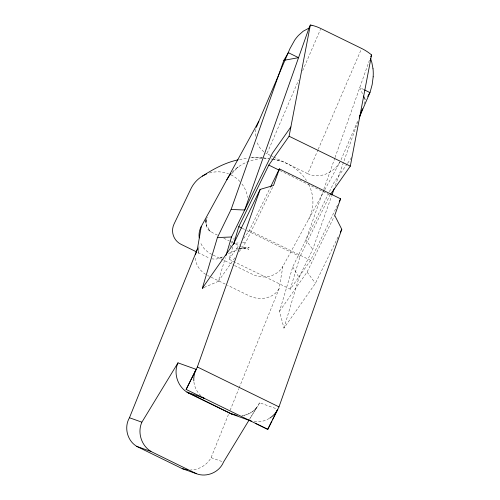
<?xml version="1.0" encoding="UTF-8"?>
<svg xmlns="http://www.w3.org/2000/svg" width="500" height="500" viewBox="0 0 500 500"><rect width="100%" height="100%" fill="white"/><g stroke="black" fill="none" stroke-linecap="round" stroke-linejoin="round"><path stroke-width="0.38" stroke-dasharray="2.5 1.88" d="M198.525 248.844L198.356 253.369L199.056 245.763M239.131 387.987L279.031 288.888L282.906 266.344L324.419 190.45M255.881 129.412L255.419 133.519L255.6 137.375M205.987 220.756L205.319 223.594L207.225 217.219M204.112 287.45L218.312 281.363L225.356 257.694M337.525 205.1L310.594 260.325L290.306 289.188L229.094 259.256L232.844 246.644M338.013 237.025L315.431 283.325L283.95 328.119L279.525 311.294L292.731 266.919L328.056 194.488M290.306 289.188L300.019 256.537L330.019 195.031M283.95 328.119L299.031 277.462L312.731 249.369L331.669 195.825M323.587 189.9L305.887 239.944L312.731 249.369M323.844 189.163L334.775 158.256M335.037 157.519L369.45 60.2M335.3 185.556L357.606 122.475M364.212 103.794L364.969 101.656M228.45 414.513L211.081 457.65C207.106 465.037 198.95 469.831 190.6 469.963M230.138 410.325L238.85 388.688M270.325 155.387L266.925 153.725L298.65 80.031M302.65 70.731L320.519 29.238M339.938 162.037C333.844 172.838 319.375 179.394 307.731 173.681L317.894 150.069M318.206 149.356L361.631 48.475M341.062 159.725L358.113 120.119M275.506 408.45L259.606 402.762C256.6 409.844 249.544 414.981 241.869 415.588M229.8 247.281L234.281 237.919M243.65 238.55L249.381 230.394L270.181 187.756M239.213 251.619L245.888 242.125L273.512 185.481M329.419 191.688L333.512 183.3L347.219 163.794M279.525 311.294L307.1 272.056L334.725 215.413M205.631 220.325L206.588 218.463M324.787 189.775L340.025 161.919M279.031 288.888C273.094 299.012 258.819 300.775 248.975 295.719L227.512 285.225M249.481 419.406L259.606 402.762M250.644 417.488L256.756 407.512C253.175 412 247.787 415.037 242.05 415.525M231.869 173.444L238.131 166.962L236.931 167.913M229.094 259.256L239.237 244.825M218.312 281.363L235.212 257.312M347.663 163.169L351.637 157.506M219.65 258.269L222.987 256.438M228.356 253.562L237.444 249.8M240.319 248.906L242.475 248.238L238.944 248.65M239.531 159.544L248.25 158.069M238.238 248.738L236.119 248.981L238.431 248.713M239.206 248.625L249.237 247.456L242.712 248.15L248.787 249.2L242.712 247.475L239.913 246.1M235.656 243.219L240.019 242.75M242.531 242.481L245.888 242.125M262.019 157.856L250.444 157.812L262.706 157.856M263.325 157.906L268.738 158.5M279.575 160.675L273.731 159.488M270.837 158.894L273.006 159.344M211.169 457.681L222.606 461.769M363.844 89.6L359.762 87.606L363.25 95.325M271.006 155.719L273.044 156.719M273.725 157.05L307.731 173.681M279.938 170.544L329.325 194.688M249.381 230.394L310.594 260.325M242.281 228.312L246.456 230.35M247.15 230.694L300.019 256.537M217.469 235.131L212.556 232.731L207.531 229.025L210.312 231.444L206.631 225.531L205.725 218.837L206.95 227.675L206.631 225.531M223.781 238.219L229.387 240.956M230.094 241.3L232.194 242.331M235.7 244.044L239.206 245.763M213.219 255.1L233.969 265.25M234.662 265.587L252.644 274.381A22.812 20.419 15.1 0 0 282.906 266.344M198 252.6L208.162 257.569A15.15 15.019 71.8 0 0 209.406 258.113M209.444 276.388L207.544 275.45M211.144 277.219L225.6 284.288M266.925 153.725L265.706 153.075M205.719 274.4C199.9 270.806 195.406 264.5 195.25 257.506M263.794 151.819L259.344 147.238L256.469 141.369M307.1 272.056L315.431 283.325M292.731 266.919L299.031 277.462M269.237 418.475A22.812 22.519 -9.4 0 1 254.169 421.6M200.938 395.8A22.812 22.519 -9.4 0 1 193.812 380.919M211.838 254.425A22.812 20.419 15.1 0 1 200.294 242.094M308.644 184.338A45.625 40.844 15.1 0 1 308.425 219.681M232.406 172.062A45.625 40.844 15.1 0 1 268.656 158.675M272.4 159.081A45.625 40.844 15.1 0 1 306.444 180.494M209.513 172.994A30.3 30.038 71.8 0 1 228.519 173.781M231.006 174.862A30.3 30.038 71.8 0 1 240.062 181.65M241.994 183.988A30.3 30.038 71.8 0 1 247.681 197.506M222.45 256.956A15.15 15.019 71.8 0 1 212.144 258.869"/><path stroke-width="0.75" d="M373.181 76.812L372.163 84.625L370.138 92.094L359.331 117.287M195.413 254.794L197.413 248.981L201.287 226.438L258.837 121.231L289.931 48.688L294.7 40.119A105.688 66.506 30.4 0 1 298.438 35.45L303.219 31.206L309.006 28.106L310.344 25L311.9 25.306M233.506 244.419L238.806 226.612L268.806 165.1L289.094 136.237L310.344 25M330.462 194.4L350.306 166.163L371.556 54.931L370.156 53.794A17.387 5.65 27.9 0 0 361.637 48.45L320.825 28.519A17.387 5.65 27.9 0 0 311.931 25.337M256.369 127.306L258.837 121.231M203.331 287.787L202.338 288.212L217.413 237.55L231.112 209.462L283.856 60.331L288.344 52.688L298.55 57.675L283.856 60.331M226.019 255.475L231.519 236.988L272.3 153.369L290.869 126.944M309.006 28.106L244.675 210.012L231.112 209.462M190.481 380.662L186.131 389.444L197.362 366.969L260.163 189.4L273.512 185.481L279.381 168.881L340.594 198.812L334.725 215.413L341.775 229.306L278.981 406.881L267.775 429.363L255.294 423.269M331.925 195.094L334.263 188.487M359.162 118.075L362.45 108.769M197.413 248.981L129.462 417.744C123.656 427.556 127.456 441.669 137.681 446.856L182.231 468.644L196.481 473.738C206.737 477.669 219.363 472.312 223.5 462.094L249.156 419.938M193.812 380.919A22.812 22.519 -9.4 0 1 196.163 369.356L177.987 362.856C172.875 373.944 178.294 388.294 189.325 393.431L230.206 413.406A16.4 11.669 20.6 0 0 232.675 414.438L249.644 420.506A22.812 22.519 -9.4 0 0 251.519 421.081M370.719 56.869L370.969 56.288M371.138 55.9L371.556 54.931M202.338 288.212L233.812 243.419L260.163 189.4M270.519 187.056L279.381 168.881M339.231 201.606L340.594 198.812M340.406 232.113L341.775 229.306M267.744 429.35L271.825 421.119M190.863 379.906L196.163 369.356M272.475 419.812L277.781 409.263A22.812 22.519 -9.4 0 1 269.844 418.094M367.719 96.412L369.963 92.594L364.519 89.931M177.987 362.856L141.888 422.188C137.019 432.788 141.7 446.719 152.106 452.038L196.481 473.738M202.425 176.1C213.425 169.031 225.2 162.606 238.081 159.844M233.812 243.419L234.569 243.337M217.413 237.55L231.519 236.988M187.338 469.812L186.781 469.744M237.231 415.5L230.138 413.381M186.225 469.656L182.231 468.644M189.4 393.456A16.4 11.669 20.6 0 1 187.094 392.15L204.062 398.219A22.812 22.519 -9.4 0 1 202.469 397.094M129.55 417.775L141.756 422.137M136.65 446.35L150.9 451.45M289.094 136.237L350.306 166.163M268.806 165.1L279.237 170.2M238.806 226.612L241.588 227.969M196.306 251.775L181.062 244.319A15.15 15.019 71.8 0 1 174.025 224.088L190.888 188.831A30.3 30.038 71.8 0 1 206.575 174.019M197.362 366.969L278.981 406.881M186.163 389.45L267.775 429.363M187.094 392.15L232.675 414.438M363.569 96.025L365.15 99.531M373.006 68.8L371.887 62.744A41.188 25.919 30.4 0 0 370.481 58.625M199.219 237.919A22.812 20.419 15.1 0 1 201.287 226.438M226.812 179.775A45.625 40.844 15.1 0 1 231.081 173.556M373.025 68.806A94.806 59.656 30.4 0 1 373.162 76.812"/></g></svg>
